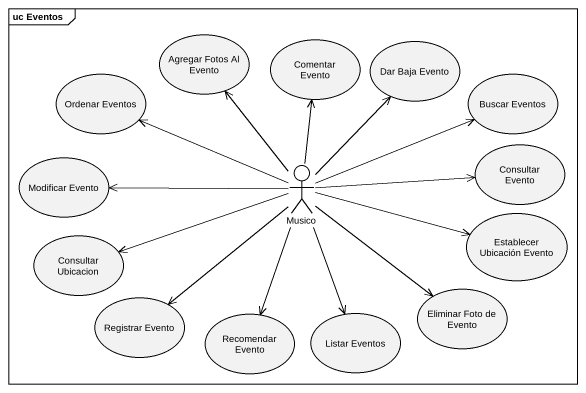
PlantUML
@startuml
mainframe uc Eventos
usecase "Agregar Fotos Al Evento" as Agregar_Fotos_Al_Evento
usecase "Ordenar Eventos" as Ordenar_Eventos
usecase "Comentar Evento" as Comentar_Evento
usecase "Dar Baja Evento" as Dar_Baja_Evento
usecase "Buscar Eventos" as Buscar_Eventos
usecase "Consultar Evento" as Consultar_Evento
usecase "Modificar Evento" as Modificar_Evento
actor Musico
usecase "Establecer Ubicación Evento" as Establecer_Ubicación_Evento
usecase "Consultar Ubicacion" as Consultar_Ubicacion
usecase "Registrar Evento" as Registrar_Evento
usecase "Eliminar Foto de Evento" as Eliminar_Foto_de_Evento
usecase "Recomendar Evento" as Recomendar_Evento
usecase "Listar Eventos" as Listar_Eventos
Musico -up-> Agregar_Fotos_Al_Evento
Musico -left-> Ordenar_Eventos
Musico -up-> Comentar_Evento
Musico -up-> Dar_Baja_Evento
Musico -right-> Buscar_Eventos
Musico -right-> Consultar_Evento
Musico -left-> Modificar_Evento
Musico -right-> Establecer_Ubicación_Evento
Musico -left-> Consultar_Ubicacion
Musico --> Registrar_Evento
Musico --> Eliminar_Foto_de_Evento
Musico --> Recomendar_Evento
Musico --> Listar_Eventos
@enduml
